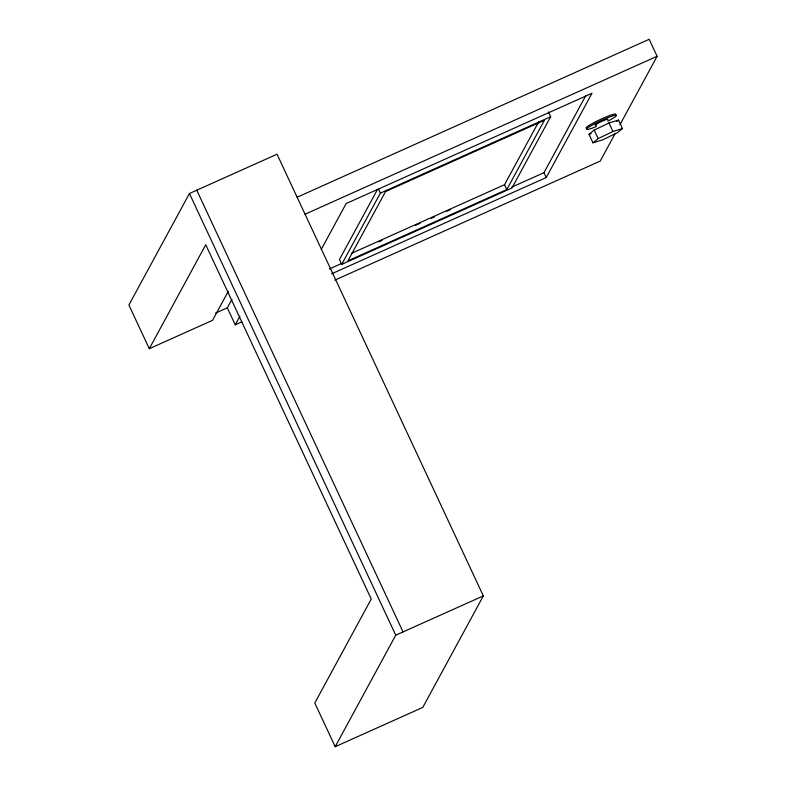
<?xml version="1.0" encoding="UTF-8"?>
<svg xmlns="http://www.w3.org/2000/svg" width="786" height="786" viewBox="0 0 786 786"><rect width="100%" height="100%" fill="white"/><g stroke="black" fill="none" stroke-linecap="round" stroke-linejoin="round"><path stroke-width="1.18" d="M149.291 348.699L205.736 244.731L371.247 599.05L314.793 703.018L335.2 746.7L422.789 707.41L483.331 595.896L277.026 154.203L189.436 193.503L128.884 305.017L149.291 348.699L212.554 320.315L228.264 291.38M215.61 313.074L227.311 307.827L231.949 299.299M227.311 307.827L235.25 324.815L239.897 316.257M321.228 249.427L346.135 203.554L591.986 93.269L546.231 177.548L331.663 273.803M377.565 189.318L339.454 259.508L341.723 264.361L511.951 187.992L550.642 116.741L548.373 111.887M341.723 264.361L380.414 193.11L550.642 116.741M351.263 253.465L504.533 184.71L538.685 121.81M506.803 189.564L544.423 120.268L385.562 191.538L347.943 260.834L506.803 189.564L504.533 184.71M511.548 187.235L543.961 172.694L585.668 95.882M615.31 133.286L600.209 161.091L334.885 280.121M619.948 124.728L657.116 56.287L649.177 39.3L297.108 197.237M335.2 746.7L395.741 635.186L483.331 595.896M589.019 134.318L594.216 130.103L608.973 122.989L618.523 120.071L622.492 128.57L617.285 132.775L602.538 139.898L592.978 142.816L589.019 134.318L591.141 133.669M616.794 121.476L618.523 120.071M592.978 142.816L598.185 138.601L612.942 131.478L622.492 128.57M305.047 214.224L657.116 56.287M378.656 241.921L382.016 240.418M415.607 225.346L420.088 223.332M431.288 218.311L434.648 216.798M446.969 211.277L450.329 209.764M329.393 268.95L341.694 263.428M235.25 324.815L241.97 321.798M608.973 122.989L612.942 131.478M594.216 130.103L598.185 138.601M543.961 172.694L546.231 177.548M378.597 189.22L380.414 193.11M196.736 190.222L403.041 631.915M189.436 193.503L395.741 635.186M607.539 119.855A7.094 0.757 -25 0 0 607.843 119.285L607.352 119.305A7.094 0.757 -25 0 0 598.077 123.215A7.094 0.757 -25 0 0 596.545 125.151M586.179 128.256A16.496 1.759 -25 0 1 596.525 121.319A16.496 1.759 -25 0 1 614.534 114.058L615.693 114.009A16.496 1.759 -25 0 1 615.841 114.442M607.745 121.221A16.496 1.759 -25 0 0 616.253 115.218L615.104 115.267A16.496 1.759 -25 0 0 590.532 126.084A16.496 1.759 -25 0 0 596.299 126.556"/></g></svg>
